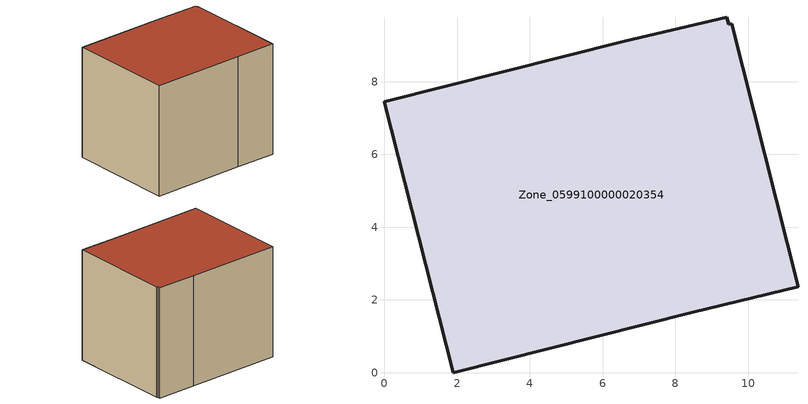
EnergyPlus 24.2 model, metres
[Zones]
Zone_0599100000020354
 floor ground (C_G): 8.48,1.66 1.89,0 0,7.45 6.59,9.11 9.4,9.77 9.46,9.58 9.55,9.6 11.37,2.37 z0
 wall outside (C_F): 1.89,0 8.48,1.66 11.37,2.37 9.55,9.6 9.46,9.58 9.4,9.77 6.59,9.11 0,7.45 1.89,0 z0:7.99
 roof outside (C_R): 9.4,9.77 6.59,9.11 0,7.45 1.89,0 8.48,1.66 11.37,2.37 9.55,9.6 9.46,9.58 z7.99
[BUILDING]
Pand.0599100000020354: North Axis=0; Terrain=City; Loads Convergence Tolerance Value=0.04; Temperature Convergence Tolerance Value=0.4; Solar Distribution=FullExterior; Maximum Number of Warmup Days=25; Minimum Number of Warmup Days=1
[Site:Location]
Rotterdam.The.Hague.AP_ZH_NLD Design_Conditions: Latitude=51.96; Longitude=4.45; Time Zone=1; Elevation=-4.5
[SITE:GROUNDTEMPERATURE:BUILDINGSURFACE]
18, 18, 18, 18, 18, 18, 18, 18, 18, 18, 18, 18
[MATERIAL] Thermal Absorptance=0.9; Solar Absorptance=0.7; Visible Absorptance=0.7
Name | Roughness | Thickness | Conductivity | Density | Specific Heat
G.TC.1965-1974 | MediumSmooth | 0.15 | 0.882353 | 540 | 1210
F.TC.1965-1974 | Rough | 0.3 | 0.697674 | 1920 | 840
R.TC.1965-1974 | MediumRough | 0.2 | 0.232558 | 1500 | 1000
[CONSTRUCTION]
C_G: G.TC.1965-1974
C_F: F.TC.1965-1974
C_R: R.TC.1965-1974
[ZONE]
Zone_0599100000020354: Type=1; Multiplier=1; Ceiling Height=Autocalculate; Volume=Autocalculate; Floor Area=autocalculate; Part of Total Floor Area=Yes
[ZONEINFILTRATION:DESIGNFLOWRATE]
Infil_Zone_0599100000020354: Zone or ZoneList or Space or SpaceList=Zone_0599100000020354; Schedule=AlwaysOn; Design Flow Rate Calculation Method=Flow/Area; Flow Rate per Floor Area=0.003; Constant Term Coefficient=1; Temperature Term Coefficient=0; Velocity Term Coefficient=0; Velocity Squared Term Coefficient=0
[HVACTEMPLATE:ZONE:IDEALLOADSAIRSYSTEM]
Zone_0599100000020354: Maximum Heating Supply Air Temperature=50; Minimum Cooling Supply Air Temperature=13; Maximum Heating Supply Air Humidity Ratio=0.0156; Minimum Cooling Supply Air Humidity Ratio=0.0077; Heating Limit=NoLimit; Cooling Limit=NoLimit; Dehumidification Control Type=ConstantSensibleHeatRatio; Cooling Sensible Heat Ratio=0.7; Dehumidification Setpoint=60; Humidification Control Type=None; Humidification Setpoint=30; Outdoor Air Method=None; Outdoor Air Flow Rate per Person=0.00944; Outdoor Air Flow Rate per Zone Floor Area=0; Outdoor Air Flow Rate per Zone=0; Demand Controlled Ventilation Type=None; Outdoor Air Economizer Type=NoEconomizer; Heat Recovery Type=None; Sensible Heat Recovery Effectiveness=0.7; Latent Heat Recovery Effectiveness=0.65
[ZONECONTROL:THERMOSTAT]
ThermostatControl_Zone_0599100000020354: Zone or ZoneList=Zone_0599100000020354; Control Type Schedule=DualSetpointControlType; Control 1=Thermostat_Zone_0599100000020354; Temperature Difference Between Cutout And Setpoint=0
[THERMOSTATSETPOINT:DUALSETPOINT]
Thermostat_Zone_0599100000020354: Heating Setpoint Temperature Schedule=HeatingSetpoint_Zone_0599100000020354; Cooling Setpoint Temperature Schedule=CoolingSetpoint_Zone_0599100000020354
[SCHEDULE:COMPACT]
HeatingSetpoint_Zone_0599100000020354: Through: 12/31, For: AllDays, Until: 24:00, 21
CoolingSetpoint_Zone_0599100000020354: Through: 12/31, For: AllDays, Until: 24:00, 24
DualSetpointControlType: Through: 12/31, For: AllDays, Until: 24:00, 4
AlwaysOn: Through: 12/31, For: AllDays, Until: 24:00, 1
